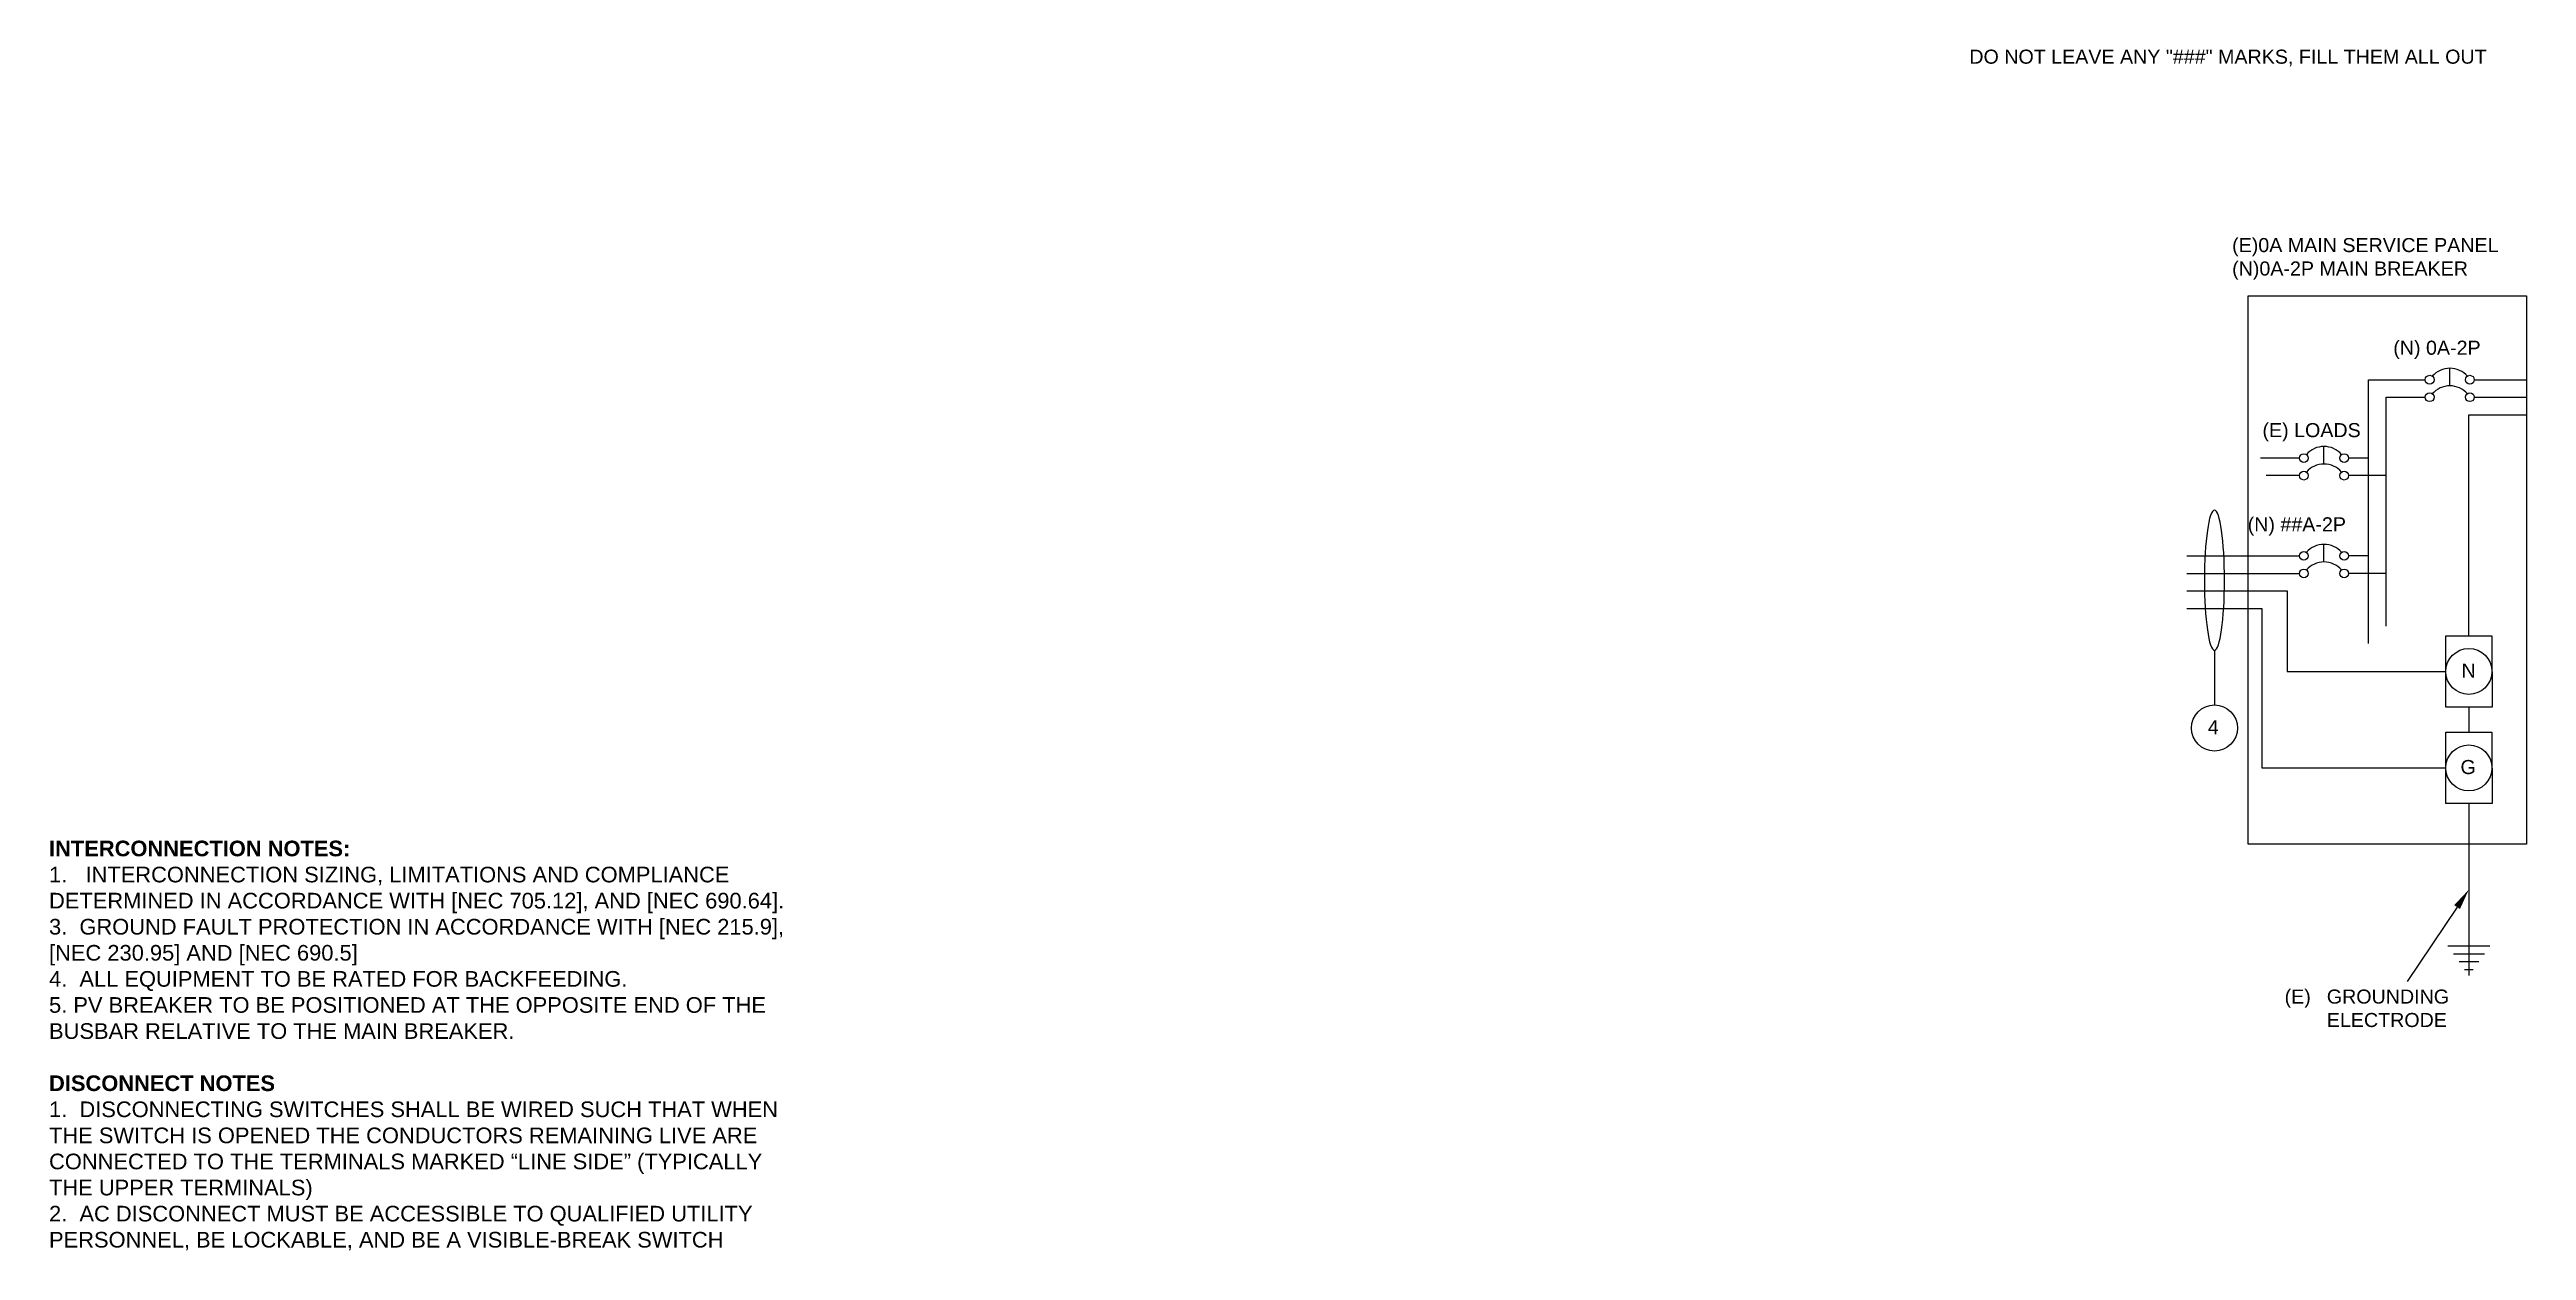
# Model space of a CAD drawing. Header units: inches. Extents: x -91 to 51, y -67 to 120.
# Drawn here: x -91.3 to 49.6, y -67.3 to 1 of the extents above; entities outside this region: 1.
import ezdxf
from ezdxf import colors
from ezdxf.entities.mleader import LeaderData, LeaderLine
from ezdxf.math import Vec2, Vec3

# ---------------------------------------------------------------- set-up
doc = ezdxf.new("R2010")
doc.units = ezdxf.units.IN
doc.header["$MEASUREMENT"] = 0
doc.layers.add('Ground', color=3, linetype='Continuous')
doc.layers.add('Hidden', color=1, linetype='Continuous', lineweight=25, plot=False)
doc.layers.add('wirecallout', color=4, linetype='Continuous', lineweight=25)
doc.styles.add('2 Inch', font='arial.ttf', dxfattribs={"height": 2})
doc.styles.get("Standard").update_dxf_attribs({"font": 'arial.ttf'})

# ---------------------------------------------------------------- blocks, each defined once
blk = doc.blocks.new('*T7')
at = {"color": 0, "linetype": 'ByBlock', "lineweight": -2, "transparency": 16777216}
for p, q in [((0, 0), (16.93, 0)), ((0, 0), (0, -8.06)), ((8.47, 0), (8.47, -8.06)), ((16.93, 0), (16.93, -8.06)), ((0, -2.7), (16.93, -2.7)), ((0, -5.38), (16.93, -5.38)), ((0, -8.06), (16.93, -8.06))]:
    blk.add_line(p, q, dxfattribs=at)
at = {"color": 0, "transparency": 16777216, "char_height": 1.1111, "width": 7.2667, "attachment_point": 7}
for s, insert in [('{\\fCalibri|b0|i0|c0;PV BREAK', (0.6, -2.1)), ('{\\fCalibri|b0|i0|c0;', (9.07, -2.1)), ('{\\fCalibri|b0|i0|c0;MAIN', (0.6, -4.78)), ('{\\fCalibri|b0|i0|c0;0', (9.07, -4.78)), ('{\\fCalibri|b0|i0|c0;BUS', (0.6, -7.46)), ('{\\fCalibri|b0|i0|c0;0', (9.07, -7.46))]:
    blk.add_mtext(s, dxfattribs=dict(at, insert=insert))

msp = doc.modelspace()

# ---------------------------------------------------------------- linework, layer by layer
for p, q in [((40.6, -32.81), (40.6, -17.79)), ((40.6, -17.79), (43.83, -17.79)), ((45.23, -18.13), (45.23, -17.13)), ((46.62, -17.79), (49.58, -17.79)), ((41.6, -31.81), (41.6, -18.79)), ((41.6, -18.79), (43.83, -18.79)), ((46.62, -18.79), (49.58, -18.79)), ((36.67, -22.25), (34.46, -22.25)), ((38.07, -22.59), (38.07, -21.59)), ((40.6, -22.25), (39.46, -22.25)), ((36.67, -23.25), (34.79, -23.25)), ((41.6, -23.25), (39.46, -23.25)), ((38.07, -28.16), (38.07, -27.16)), ((40.6, -27.81), (39.46, -27.81)), ((41.6, -28.81), (39.46, -28.81)), ((31.84, -33.19), (31.84, -36.3)), ((46.31, -36.43), (46.31, -37.84))]:
    msp.add_line(p, q)
for points in [[(49.58, -44.21), (33.75, -44.21), (33.75, -13.01), (49.58, -13.01)], [(45, -32.36), (47.62, -32.36), (47.63, -36.43), (45, -36.43)]]:
    msp.add_lwpolyline(points, close=True)
for points in [[(46.31, -32.36), (46.31, -19.79), (49.58, -19.79)], [(30.27, -27.81), (36.67, -27.81)], [(30.27, -28.81), (36.67, -28.81)], [(30.27, -29.81), (35.97, -29.81), (35.97, -34.39), (45, -34.39)]]:
    msp.add_lwpolyline(points)
for centre, radius in [((44.08, -17.79), 0.248), ((46.37, -17.79), 0.248), ((44.08, -18.79), 0.248), ((46.37, -18.79), 0.248), ((36.92, -22.25), 0.248), ((39.22, -22.25), 0.248), ((36.92, -23.25), 0.248), ((39.22, -23.25), 0.248), ((36.92, -27.81), 0.248), ((39.22, -27.81), 0.248), ((36.92, -28.81), 0.248), ((39.22, -28.81), 0.248), ((46.31, -34.39), 1.31), ((31.84, -37.61), 1.31), ((46.31, -39.88), 1.31)]:
    msp.add_circle(centre, radius)
for centre in [(45.23, -18.47), (45.23, -19.47), (38.07, -22.92), (38.07, -23.92), (38.07, -28.49), (38.07, -29.49)]:
    msp.add_arc(centre, 1.33, 41.2408, 138.7592)
at = {"layer": 'Ground'}
msp.add_line((46.31, -41.91), (46.31, -51.69), dxfattribs=at)
msp.add_lwpolyline([(30.27, -30.81), (34.54, -30.81), (34.54, -39.88), (45, -39.88)], dxfattribs=at)
msp.add_lwpolyline([(45, -37.84), (47.62, -37.84), (47.63, -41.91), (45, -41.91)], close=True, dxfattribs=at)
at = {"layer": 'Ground', "lineweight": -3}
for points in [[(45.11, -50.01), (47.51, -50.01)], [(45.43, -50.46), (47.19, -50.46)], [(45.75, -50.9), (46.88, -50.9)], [(46.07, -51.35), (46.56, -51.35)]]:
    msp.add_lwpolyline(points, dxfattribs=at)
at = {"layer": 'wirecallout', "color": 7, "extrusion": (0, 0, -1)}
msp.add_ellipse((31.84, -29.2), major_axis=(0, 3.99), ratio=0.14309, dxfattribs=at)

# ---------------------------------------------------------------- block references
msp.add_blockref('*T7', (33.79, 119.83))

# ---------------------------------------------------------------- texts
for s, p in [('(N) 0A-2P', (42.01, -16.37)), ('(E) LOADS', (34.57, -21.06)), ('(N) ##A-2P', (33.73, -26.42))]:
    msp.add_text(s, height=0.8).set_placement(p)
for s, width, gutter_width, heights, insert, char_height, attachment_point in [('\\pxql;(E)0A MAIN SERVICE PANEL\\P(N)0A-2P MAIN BREAKER', 18.2852, 1, [0], (51.13, -9.73), 0.8, 3), ('N', 15.6401, 1, [0], (46.7, -33.94), 0.8, 3), ('4', 15.6401, 1, [0], (32.08, -37.17), 0.8, 3), ('G', 15.6401, 1, [0], (46.7, -39.43), 0.8, 3), ('{\\fArial|b1|i0|c0|p34;\\H0.58333x;\\P\\PINTERCONNECTION NOTES:\\P\\fArial|b0|i0|c0|p34;1.   INTERCONNECTION SIZING, LIMITATIONS AND COMPLIANCE DETERMINED IN ACCORDANCE WITH [NEC 705.12], AND [NEC 690.64].\\P3.  GROUND FAULT PROTECTION IN ACCORDANCE WITH [NEC 215.9], [NEC 230.95] AND [NEC 690.5]\\P4.  ALL EQUIPMENT TO BE RATED FOR BACKFEEDING.\\P5. PV BREAKER TO BE POSITIONED AT THE OPPOSITE END OF THE BUSBAR RELATIVE TO THE MAIN BREAKER.\\P\\P\\fArial|b1|i0|c0|p34;DISCONNECT NOTES\\P\\fArial|b0|i0|c0|p34;1.  DISCONNECTING SWITCHES SHALL BE WIRED SUCH THAT WHEN THE SWITCH IS OPENED THE CONDUCTORS REMAINING LIVE ARE CONNECTED TO THE TERMINALS MARKED “LINE SIDE” (TYPICALLY THE UPPER TERMINALS)\\P2.  AC DISCONNECT MUST BE ACCESSIBLE TO QUALIFIED UTILITY PERSONNEL, BE LOCKABLE, AND BE A VISIBLE-BREAK SWITCH}', 43.2084, 1.3, [47.35], (-91.31, -41.05), 1.52626, 1), ('\\pxi-3,l5,t5;(E)^IGROUNDING ELECTRODE ', 15.6401, 1, [0], (34.23, -52.49), 0.8, 1)]:
    msp.add_mtext_dynamic_manual_height_columns(s, width=width, gutter_width=gutter_width, heights=heights, dxfattribs=dict(insert=insert, char_height=char_height, attachment_point=attachment_point))
at = {"layer": 'Hidden', "insert": (17.9, 0.99), "char_height": 0.8, "attachment_point": 1}
msp.add_mtext_dynamic_manual_height_columns('DO NOT LEAVE ANY "###" MARKS, FILL THEM ALL OUT', width=31.9901, gutter_width=1, heights=[3.06], dxfattribs=at)

# ---------------------------------------------------------------- leaders
ml = msp.add_multileader_mtext('Standard')
ml.set_content('', color=256, style='2 Inch')
ml.set_leader_properties()
ml.build(insert=Vec2(0, 0))
ml.multileader.update_dxf_attribs({"has_dogleg": 0, "dogleg_length": 0, "arrow_head_size": 1.2})
ctx = ml.context
ctx.base_point, ctx.char_height, ctx.arrow_head_size, ctx.landing_gap_size, ctx.plane_origin = Vec3(42.78, -52.03), 1.2, 1.2, 0.009, Vec3(46.65, -47.27)
ctx.text_align_type, ctx.attachment_type = 2, 1
notes = []
notes.append((ctx, [(0, (1, 1, 0), (42.8, -52.03), (-1, 0), 0, [(0, [(46.31, -46.8)], 0, [])])]))
ctx.mtext.insert, ctx.mtext.alignment, ctx.mtext.flow_direction = Vec3(42.79, -51.43), 3, 5
for ctx, leaders in notes:
    for number, flags, end, landing, length, lines in leaders:
        leader = LeaderData()
        leader.index, (leader.has_last_leader_line, leader.has_dogleg_vector, leader.attachment_direction) = number, flags
        leader.last_leader_point, leader.dogleg_vector, leader.dogleg_length = Vec3(end), Vec3(landing), length
        for number, points, colour, breaks in lines:
            line = LeaderLine()
            line.index, line.vertices, line.color, line.breaks = number, Vec3.list(points), colors.encode_raw_color(colour), breaks
            leader.lines.append(line)
        ctx.leaders.append(leader)

doc.saveas('drawing.dxf')
